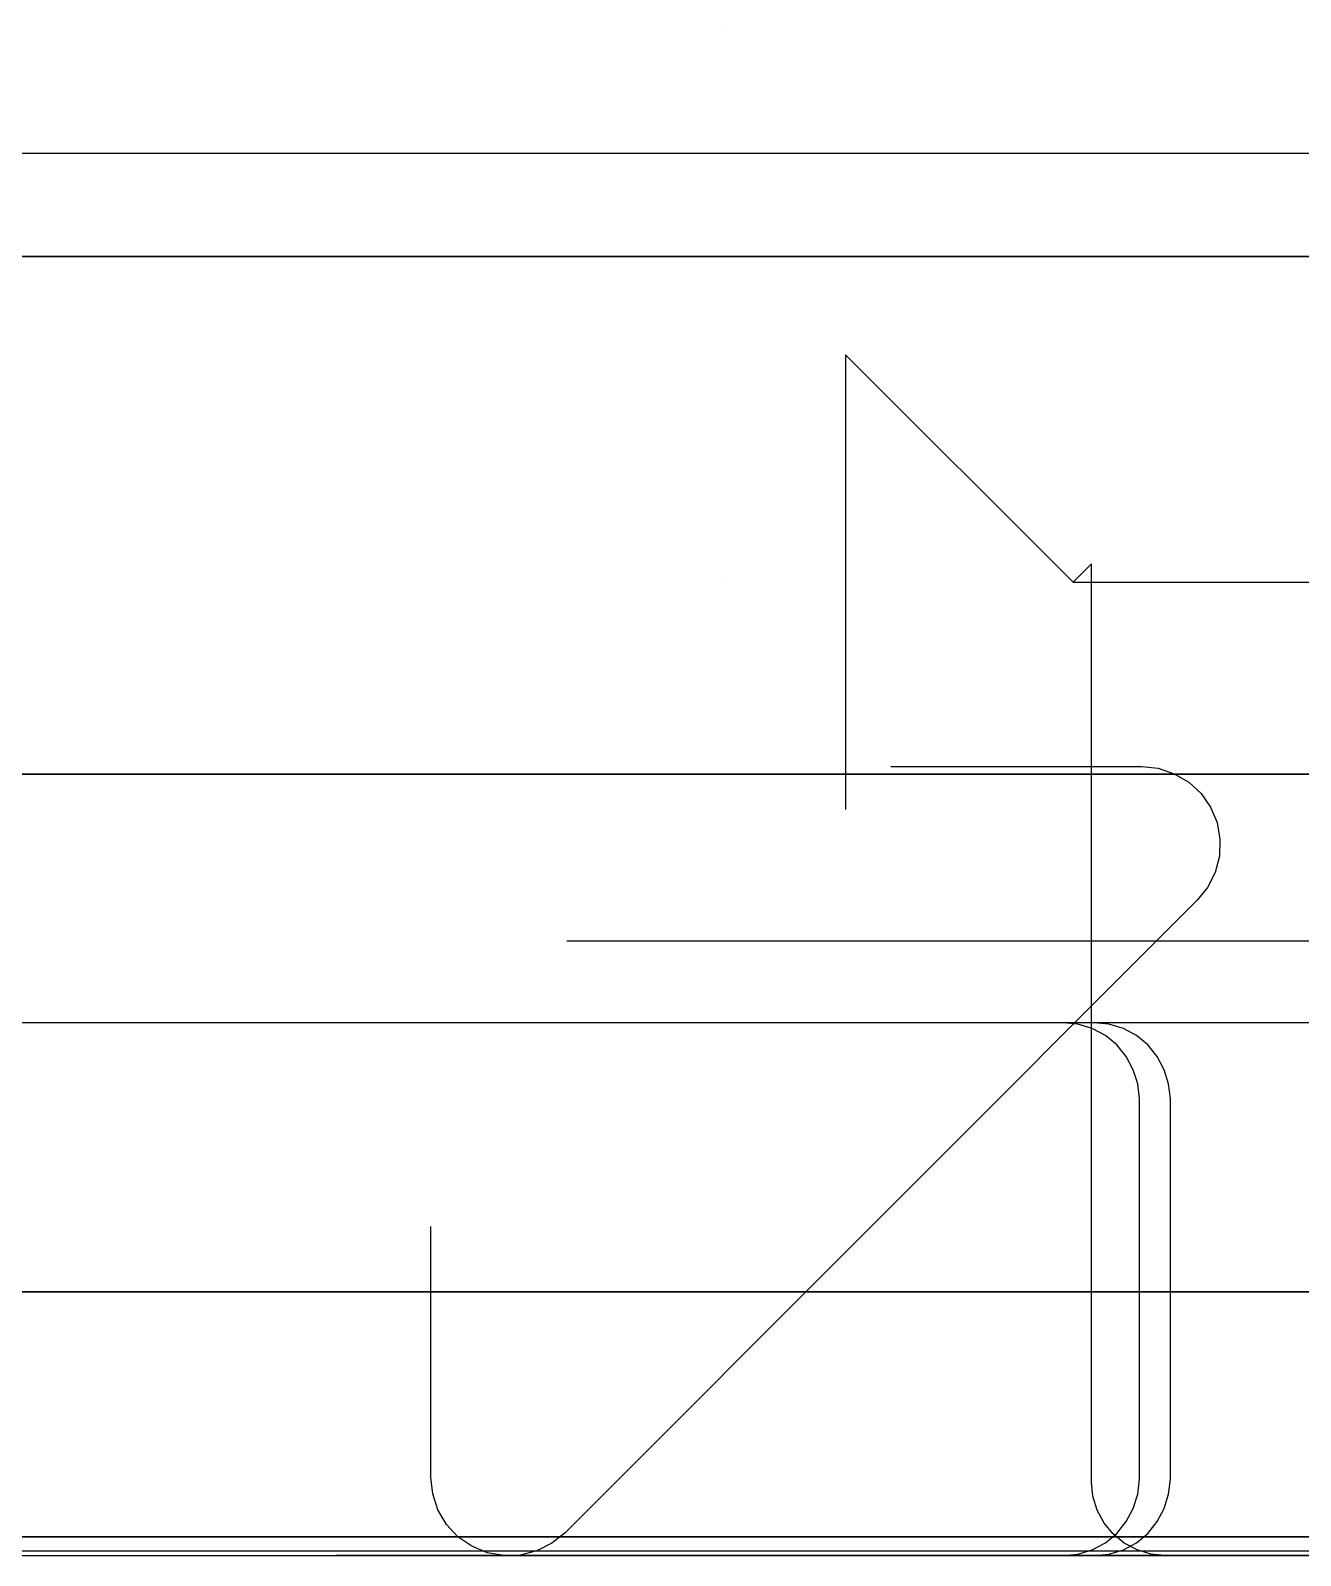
# Model space of a CAD drawing. Header units: metres. Extents: x 4 to 1500, y 34 to 358.
# Drawn here: x 960.5 to 1230.2, y 34 to 358 of the extents above; entities that cross this region are included whole.
import ezdxf

# ---------------------------------------------------------------- set-up
doc = ezdxf.new("R2010")
doc.units = ezdxf.units.M
for name, color, linetype in [('RBAR-T10-F', 2, 'Continuous'), ('RBAR-T16-H', 4, 'Continuous'), ('RBAR-T16-H1', 4, 'Continuous'), ('RBAR-T16-H2', 4, 'Continuous'), ('RBAR-T16-H3', 4, 'Continuous'), ('RBAR-T8-A', 1, 'Continuous'), ('RBAR-T8-A1', 1, 'Continuous'), ('RBAR-T8-A2', 1, 'Continuous'), ('RBAR-T8-A4', 1, 'Continuous'), ('RBAR-T8-B', 1, 'Continuous'), ('RBAR-T8-B1', 1, 'Continuous'), ('RBAR-T8-B2', 1, 'Continuous'), ('RBAR-T8-C', 1, 'Continuous'), ('RBAR-T8-D', 1, 'Continuous'), ('RBAR-T8-E', 1, 'Continuous')]:
    doc.layers.add(name, color=color, linetype=linetype)

msp = doc.modelspace()

# ---------------------------------------------------------------- linework, layer by layer
at = {"layer": 'RBAR-T10-F'}
msp.add_polyline3d([(723.6, 35, 1294.3), (1479.8, 35, 1294.3), (1483.8, 35, 1293.9), (1487.6, 35, 1292.8), (1491, 35, 1290.9), (1494.1, 35, 1288.4), (1496.6, 35, 1285.4), (1498.5, 35, 1281.9), (1499.6, 35, 1278.1), (1500, 35, 1274.2), (1500, 35, 1012)], dxfattribs=at)
at = {"layer": 'RBAR-T16-H'}
for points in [[(703.6, 38, 4212.5), (1467.8, 38, 4212.5), (1474.1, 38, 4213.1), (1480.1, 38, 4214.9), (1485.7, 38, 4217.9), (1490.6, 38, 4221.9), (1494.6, 38, 4226.8), (1497.6, 38, 4232.4), (1499.4, 38, 4238.4), (1500, 38, 4244.7), (1500, 38, 4365.3), (1499.4, 38, 4371.6), (1497.6, 38, 4377.7), (1494.6, 38, 4383.2), (1490.6, 38, 4388.1), (1485.7, 38, 4392.1), (1480.1, 38, 4395.1), (1474.1, 38, 4396.9), (1467.8, 38, 4397.5), (703.6, 38, 4397.5)], [(703.6, 38, 104.1), (1467.8, 38, 104.1), (1474.1, 38, 104.7), (1480.1, 38, 106.5), (1485.7, 38, 109.5), (1490.6, 38, 113.5), (1494.6, 38, 118.4), (1497.6, 38, 123.9), (1499.4, 38, 130), (1500, 38, 136.2), (1500, 38, 256.9), (1499.4, 38, 263.2), (1497.6, 38, 269.2), (1494.6, 38, 274.8), (1490.6, 38, 279.7), (1485.7, 38, 283.7), (1480.1, 38, 286.6), (1474.1, 38, 288.5), (1467.8, 38, 289.1), (703.6, 38, 289.1)], [(703.6, 38, 104.1), (1467.8, 38, 104.1), (1474.1, 38, 104.7), (1480.1, 38, 106.5), (1485.7, 38, 109.5), (1490.6, 38, 113.5), (1494.6, 38, 118.4), (1497.6, 38, 123.9), (1499.4, 38, 130), (1500, 38, 136.2), (1500, 38, 256.9), (1499.4, 38, 263.2), (1497.6, 38, 269.2), (1494.6, 38, 274.8), (1490.6, 38, 279.7), (1485.7, 38, 283.7), (1480.1, 38, 286.6), (1474.1, 38, 288.5), (1467.8, 38, 289.1), (703.6, 38, 289.1)]]:
    msp.add_polyline3d(points, dxfattribs=at)
at = {"layer": 'RBAR-T16-H1'}
msp.add_polyline3d([(708.2, 38, 55.3), (1468, 38, 55.3), (1474.2, 38.6, 55.3), (1480.2, 40.4, 55.3), (1485.8, 43.4, 55.3), (1490.6, 47.4, 55.3), (1494.6, 52.2, 55.3), (1497.6, 57.8, 55.3), (1499.4, 63.8, 55.3), (1500, 70, 55.3), (1500, 299.9, 55.3), (1499.4, 306.2, 55.3), (1497.6, 312.2, 55.3), (1494.6, 317.7, 55.3), (1490.6, 322.6, 55.3), (1485.8, 326.5, 55.3), (1480.2, 329.5, 55.3), (1474.2, 331.3, 55.3), (1468, 331.9, 55.3), (708.2, 331.9, 55.3)], dxfattribs=at)
msp.add_polyline3d([(708.2, 38, 55.3), (1468, 38, 55.3), (1474.2, 38.6, 55.3), (1480.2, 40.4, 55.3), (1485.8, 43.4, 55.3), (1490.6, 47.4, 55.3), (1494.6, 52.2, 55.3), (1497.6, 57.8, 55.3), (1499.4, 63.8, 55.3), (1500, 70, 55.3), (1500, 299.9, 55.3), (1499.4, 306.2, 55.3), (1497.6, 312.2, 55.3), (1494.6, 317.7, 55.3), (1490.6, 322.6, 55.3), (1485.8, 326.5, 55.3), (1480.2, 329.5, 55.3), (1474.2, 331.3, 55.3), (1468, 331.9, 55.3), (708.2, 331.9, 55.3)], dxfattribs=at)
at = {"layer": 'RBAR-T16-H2'}
for points in [[(706.6, 200, 3821.2), (1467.9, 200, 3821.2), (1474.2, 200, 3821.9), (1480.2, 200, 3823.7), (1485.8, 200, 3826.7), (1490.6, 200, 3830.6), (1494.6, 200, 3835.5), (1497.6, 200, 3841), (1499.4, 200, 3847.1), (1500, 200, 3853.3), (1500, 200, 4855.1), (1499.4, 200, 4861.3), (1497.6, 200, 4867.3), (1494.6, 200, 4872.9), (1490.6, 200, 4877.7), (1485.8, 200, 4881.7), (1480.2, 200, 4884.7), (1474.2, 200, 4886.5), (1467.9, 200, 4887.1), (706.6, 200, 4887.1)], [(706.6, 90, 1273.8), (1467.9, 90, 1273.8), (1474.2, 90, 1274.4), (1480.2, 90, 1276.2), (1485.8, 90, 1279.2), (1490.6, 90, 1283.1), (1494.6, 90, 1288), (1497.6, 90, 1293.5), (1499.4, 90, 1299.6), (1500, 90, 1305.8), (1500, 90, 2307.6), (1499.4, 90, 2313.8), (1497.6, 90, 2319.8), (1494.6, 90, 2325.4), (1490.6, 90, 2330.2), (1485.8, 90, 2334.2), (1480.2, 90, 2337.2), (1474.2, 90, 2339), (1467.9, 90, 2339.6), (706.6, 90, 2339.6)]]:
    msp.add_polyline3d(points, dxfattribs=at)
at = {"layer": 'RBAR-T16-H3'}
for points in [[(710.8, 310, 1273.8), (1468.1, 310, 1273.8), (1474.3, 310, 1274.4), (1480.3, 310, 1276.2), (1485.8, 310, 1279.1), (1490.7, 310, 1283.1), (1494.6, 310, 1287.9), (1497.6, 310, 1293.4), (1499.4, 310, 1299.4), (1500, 310, 1305.6), (1500, 310, 2591), (1499.4, 310, 2597.3), (1497.6, 310, 2603.2), (1494.6, 310, 2608.8), (1490.7, 310, 2613.6), (1485.8, 310, 2617.6), (1480.3, 310, 2620.5), (1474.3, 310, 2622.3), (1468.1, 310, 2622.9), (710.8, 310, 2622.9)], [(710.8, 90, 3705.8), (1468.1, 90, 3705.8), (1474.3, 90, 3706.4), (1480.3, 90, 3708.3), (1485.8, 90, 3711.2), (1490.7, 90, 3715.2), (1494.6, 90, 3720), (1497.6, 90, 3725.5), (1499.4, 90, 3731.5), (1500, 90, 3737.7), (1500, 90, 5023.1), (1499.4, 90, 5029.3), (1497.6, 90, 5035.3), (1494.6, 90, 5040.8), (1490.7, 90, 5045.7), (1485.8, 90, 5049.6), (1480.3, 90, 5052.6), (1474.3, 90, 5054.4), (1468.1, 90, 5055), (710.8, 90, 5055)]]:
    msp.add_polyline3d(points, dxfattribs=at)
at = {"layer": 'RBAR-T8-A'}
for points in [[(34, 34, 0), (1134, 34, 0)], [(34, 34, 0), (1134, 34, 0)], [(70, 34, 0), (1170, 34, 0)], [(70, 34, 0), (1170, 34, 0)], [(70, 34, 0), (1170, 34, 0)]]:
    msp.add_polyline3d(points, dxfattribs=at)
at = {"layer": 'RBAR-T8-A1'}
for points in [[(34, 34, 0), (1434, 34, 0)], [(34, 34, 0), (1434, 34, 0)], [(34, 34, 0), (1434, 34, 0)], [(34, 34, 0), (1434, 34, 0)], [(34, 34, 0), (1434, 34, 0)], [(34, 34, 0), (1434, 34, 0)], [(34, 34, 0), (1434, 34, 0)], [(34, 34, 0), (1434, 34, 0)], [(34, 34, 0), (1434, 34, 0)], [(38, 34, 0), (1438, 34, 0)], [(38, 34, 0), (1438, 34, 0)], [(38, 34, 0), (1438, 34, 0)], [(38, 34, 0), (1438, 34, 0)], [(38, 34, 0), (1438, 34, 0)], [(38, 34, 0), (1438, 34, 0)], [(38, 34, 0), (1438, 34, 0)], [(38, 34, 0), (1438, 34, 0)], [(38, 34, 0), (1438, 34, 0)], [(70, 34, 0), (1470, 34, 0)], [(70, 34, 0), (1470, 34, 0)], [(70, 34, 0), (1470, 34, 0)], [(70, 34, 0), (1470, 34, 0)], [(70, 34, 0), (1470, 34, 0)], [(70, 34, 0), (1470, 34, 0)], [(70, 34, 0), (1470, 34, 0)], [(70, 34, 0), (1470, 34, 0)]]:
    msp.add_polyline3d(points, dxfattribs=at)
at = {"layer": 'RBAR-T8-A2'}
for points in [[(34, 34, 0), (1484, 34, 0)], [(34, 34, 0), (1484, 34, 0)], [(34, 34, 0), (1484, 34, 0)], [(34, 34, 0), (1484, 34, 0)], [(34, 34, 0), (1484, 34, 0)], [(34, 34, 0), (1484, 34, 0)], [(34, 34, 0), (1484, 34, 0)], [(34, 34, 0), (1484, 34, 0)], [(34, 34, 0), (1484, 34, 0)], [(34, 34, 0), (1484, 34, 0)], [(34, 34, 0), (1484, 34, 0)], [(34, 34, 0), (1484, 34, 0)], [(34, 34, 0), (1484, 34, 0)], [(34, 34, 0), (1484, 34, 0)], [(34, 34, 0), (1484, 34, 0)], [(34, 34, 0), (1484, 34, 0)], [(34, 34, 0), (1484, 34, 0)], [(34, 34, 0), (1484, 34, 0)], [(34, 34, 0), (1484, 34, 0)], [(34, 34, 0), (1484, 34, 0)], [(34, 34, 0), (1484, 34, 0)], [(34, 34, 0), (1484, 34, 0)], [(34, 34, 0), (1484, 34, 0)], [(34, 34, 0), (1484, 34, 0)], [(34, 34, 0), (1484, 34, 0)], [(38, 34, 0), (1488, 34, 0)], [(50, 34, 0), (1500, 34, 0)], [(50, 34, 0), (1500, 34, 0)], [(50, 34, 0), (1500, 34, 0)], [(50, 34, 0), (1500, 34, 0)]]:
    msp.add_polyline3d(points, dxfattribs=at)
at = {"layer": 'RBAR-T8-A4'}
for points in [[(1107.2, 358, 34), (1107.2, 358, 5084)], [(1107.2, 242, 34), (1107.2, 242, 5084)]]:
    msp.add_polyline3d(points, dxfattribs=at)
at = {"layer": 'RBAR-T8-B'}
for points in [[(795.6, 34, 37.3), (1179.8, 34, 37.3), (1182.9, 34.3, 37.3), (1186, 35.2, 37.3), (1188.8, 36.7, 37.3), (1191.2, 38.7, 37.3), (1193.2, 41.2, 37.3), (1194.7, 44, 37.3), (1195.7, 47, 37.3), (1196, 50.2, 37.3), (1196, 131.1, 37.3), (1195.7, 134.2, 37.3), (1194.7, 137.2, 37.3), (1193.2, 140, 37.3), (1191.2, 142.5, 37.3), (1188.8, 144.5, 37.3), (1186, 146, 37.3), (1182.9, 146.9, 37.3), (1179.8, 147.2, 37.3), (795.6, 147.2, 37.3)], [(802.2, 34, 1180), (1186.4, 34, 1180), (1189.5, 34.3, 1180), (1192.6, 35.2, 1180), (1195.4, 36.7, 1180), (1197.8, 38.7, 1180), (1199.8, 41.2, 1180), (1201.3, 44, 1180), (1202.2, 47, 1180), (1202.6, 50.2, 1180), (1202.6, 131.1, 1180), (1202.2, 134.2, 1180), (1201.3, 137.2, 1180), (1199.8, 140, 1180), (1197.8, 142.5, 1180), (1195.4, 144.5, 1180), (1192.6, 146, 1180), (1189.5, 146.9, 1180), (1186.4, 147.2, 1180), (802.2, 147.2, 1180)], [(952.8, 34, 1180), (1337, 34, 1180), (1340.1, 34.3, 1180), (1343.2, 35.2, 1180), (1346, 36.7, 1180), (1348.4, 38.7, 1180), (1350.4, 41.2, 1180), (1351.9, 44, 1180), (1352.9, 47, 1180), (1353.2, 50.2, 1180), (1353.2, 131.1, 1180), (1352.9, 134.2, 1180), (1351.9, 137.2, 1180), (1350.4, 140, 1180), (1348.4, 142.5, 1180), (1346, 144.5, 1180), (1343.2, 146, 1180), (1340.1, 146.9, 1180), (1337, 147.2, 1180), (952.8, 147.2, 1180)], [(960.6, 34, 37.3), (1344.8, 34, 37.3), (1347.9, 34.3, 37.3), (1350.9, 35.2, 37.3), (1353.7, 36.7, 37.3), (1356.2, 38.7, 37.3), (1358.2, 41.2, 37.3), (1359.7, 44, 37.3), (1360.6, 47, 37.3), (1360.9, 50.2, 37.3), (1360.9, 131.1, 37.3), (1360.6, 134.2, 37.3), (1359.7, 137.2, 37.3), (1358.2, 140, 37.3), (1356.2, 142.5, 37.3), (1353.7, 144.5, 37.3), (1350.9, 146, 37.3), (1347.9, 146.9, 37.3), (1344.8, 147.2, 37.3), (960.6, 147.2, 37.3)], [(966.2, 34, 1180), (1350.4, 34, 1180), (1353.6, 34.3, 1180), (1356.6, 35.2, 1180), (1359.4, 36.7, 1180), (1361.9, 38.7, 1180), (1363.9, 41.2, 1180), (1365.4, 44, 1180), (1366.3, 47, 1180), (1366.6, 50.2, 1180), (1366.6, 131.1, 1180), (1366.3, 134.2, 1180), (1365.4, 137.2, 1180), (1363.9, 140, 1180), (1361.9, 142.5, 1180), (1359.4, 144.5, 1180), (1356.6, 146, 1180), (1353.6, 146.9, 1180), (1350.4, 147.2, 1180), (966.2, 147.2, 1180)], [(1065.6, 34, 590), (1449.8, 34, 590), (1453, 34.3, 590), (1456, 35.2, 590), (1458.8, 36.7, 590), (1461.3, 38.7, 590), (1463.3, 41.2, 590), (1464.8, 44, 590), (1465.7, 47, 590), (1466, 50.2, 590), (1466, 131.1, 590), (1465.7, 134.2, 590), (1464.8, 137.2, 590), (1463.3, 140, 590), (1461.3, 142.5, 590), (1458.8, 144.5, 590), (1456, 146, 590), (1453, 146.9, 590), (1449.8, 147.2, 590), (1065.6, 147.2, 590)], [(1065.6, 34, 960.7), (1449.8, 34, 960.7), (1453, 34.3, 960.7), (1456, 35.2, 960.7), (1458.8, 36.7, 960.7), (1461.3, 38.7, 960.7), (1463.3, 41.2, 960.7), (1464.8, 44, 960.7), (1465.7, 47, 960.7), (1466, 50.2, 960.7), (1466, 131.1, 960.7), (1465.7, 134.2, 960.7), (1464.8, 137.2, 960.7), (1463.3, 140, 960.7), (1461.3, 142.5, 960.7), (1458.8, 144.5, 960.7), (1456, 146, 960.7), (1453, 146.9, 960.7), (1449.8, 147.2, 960.7), (1065.6, 147.2, 960.7)], [(1099.6, 34, 37.3), (1483.8, 34, 37.3), (1487, 34.3, 37.3), (1490, 35.2, 37.3), (1492.8, 36.7, 37.3), (1495.3, 38.7, 37.3), (1497.3, 41.2, 37.3), (1498.8, 44, 37.3), (1499.7, 47, 37.3), (1500, 50.2, 37.3), (1500, 131.1, 37.3), (1499.7, 134.2, 37.3), (1498.8, 137.2, 37.3), (1497.3, 140, 37.3), (1495.3, 142.5, 37.3), (1492.8, 144.5, 37.3), (1490, 146, 37.3), (1487, 146.9, 37.3), (1483.8, 147.2, 37.3), (1099.6, 147.2, 37.3)], [(1099.6, 34, 4625), (1483.8, 34, 4625), (1487, 34.3, 4625), (1490, 35.2, 4625), (1492.8, 36.7, 4625), (1495.3, 38.7, 4625), (1497.3, 41.2, 4625), (1498.8, 44, 4625), (1499.7, 47, 4625), (1500, 50.2, 4625), (1500, 131.1, 4625), (1499.7, 134.2, 4625), (1498.8, 137.2, 4625), (1497.3, 140, 4625), (1495.3, 142.5, 4625), (1492.8, 144.5, 4625), (1490, 146, 4625), (1487, 146.9, 4625), (1483.8, 147.2, 4625), (1099.6, 147.2, 4625)]]:
    msp.add_polyline3d(points, dxfattribs=at)
at = {"layer": 'RBAR-T8-B1'}
msp.add_polyline3d([(1074.4, 34, 1084.2), (1450.2, 34, 1084.2), (1453.3, 34.3, 1084.2), (1456.2, 35.2, 1084.2), (1459, 36.7, 1084.2), (1461.4, 38.6, 1084.2), (1463.3, 41, 1084.2), (1464.8, 43.8, 1084.2), (1465.7, 46.7, 1084.2), (1466, 49.8, 1084.2), (1466, 148.7, 1084.2), (1465.7, 151.8, 1084.2), (1464.8, 154.8, 1084.2), (1463.3, 157.5, 1084.2), (1461.4, 159.9, 1084.2), (1459, 161.9, 1084.2), (1456.2, 163.3, 1084.2), (1453.3, 164.2, 1084.2), (1450.2, 164.5, 1084.2), (1074.4, 164.5, 1084.2)], dxfattribs=at)
at = {"layer": 'RBAR-T8-B2'}
msp.add_polyline3d([(1025.4, 34, 1097.1), (1449.8, 34, 1097.1), (1453, 34, 1097.5), (1456, 34, 1098.4), (1458.8, 34, 1099.9), (1461.3, 34, 1101.9), (1463.3, 34, 1104.3), (1464.8, 34, 1107.1), (1465.7, 34, 1110.2), (1466, 34, 1113.3), (1466, 34, 1163.8), (1465.7, 34, 1167), (1464.8, 34, 1170), (1463.3, 34, 1172.8), (1461.3, 34, 1175.3), (1458.8, 34, 1177.3), (1456, 34, 1178.8), (1453, 34, 1179.7), (1449.8, 34, 1180), (1025.4, 34, 1180)], dxfattribs=at)
at = {"layer": 'RBAR-T8-C'}
for points in [[(618.1, 34, 5095), (1002, 34, 5095), (1005.2, 34, 5094.7), (1008.2, 34, 5093.8), (1011, 34, 5092.3), (1013.5, 34, 5090.3), (1015.5, 34, 5087.8), (1017, 34, 5085), (1017.9, 34, 5082), (1018.2, 34, 5078.8), (1018.2, 34, 4513.1)], [(1065.9, 34, 612.4), (1449.8, 34, 612.4), (1453, 34, 612.1), (1456, 34, 611.2), (1458.8, 34, 609.7), (1461.3, 34, 607.7), (1463.3, 34, 605.2), (1464.8, 34, 602.4), (1465.7, 34, 599.4), (1466, 34, 596.2), (1466, 34, 30.5)]]:
    msp.add_polyline3d(points, dxfattribs=at)
at = {"layer": 'RBAR-T8-D'}
for points in [[(1484.4, 34, 850), (1201.4, 34, 850), (1198.4, 34.3, 850), (1195.5, 35.2, 850), (1192.8, 36.6, 850), (1190.4, 38.6, 850), (1188.5, 40.9, 850), (1187, 43.6, 850), (1186.1, 46.6, 850), (1185.8, 49.6, 850), (1185.8, 244.7, 850), (1181.9, 240.8, 850), (1133.6, 289.1, 850), (1133.6, 192.5, 850)], [(1484.4, 34, 985.5), (1201.4, 34, 985.5), (1198.4, 34.3, 985.5), (1195.5, 35.2, 985.5), (1192.8, 36.6, 985.5), (1190.4, 38.6, 985.5), (1188.5, 40.9, 985.5), (1187, 43.6, 985.5), (1186.1, 46.6, 985.5), (1185.8, 49.6, 985.5), (1185.8, 244.7, 985.5), (1181.9, 240.8, 985.5), (1133.6, 289.1, 985.5), (1133.6, 192.5, 985.5)], [(1484.4, 34, 993.9), (1201.4, 34, 993.9), (1198.4, 34.3, 993.9), (1195.5, 35.2, 993.9), (1192.8, 36.6, 993.9), (1190.4, 38.6, 993.9), (1188.5, 40.9, 993.9), (1187, 43.6, 993.9), (1186.1, 46.6, 993.9), (1185.8, 49.6, 993.9), (1185.8, 244.7, 993.9), (1181.9, 240.8, 993.9), (1133.6, 289.1, 993.9), (1133.6, 192.5, 993.9)], [(1484.4, 34, 1129.4), (1201.4, 34, 1129.4), (1198.4, 34.3, 1129.4), (1195.5, 35.2, 1129.4), (1192.8, 36.6, 1129.4), (1190.4, 38.6, 1129.4), (1188.5, 40.9, 1129.4), (1187, 43.6, 1129.4), (1186.1, 46.6, 1129.4), (1185.8, 49.6, 1129.4), (1185.8, 244.7, 1129.4), (1181.9, 240.8, 1129.4), (1133.6, 289.1, 1129.4), (1133.6, 192.5, 1129.4)], [(1484.4, 34, 1137.9), (1201.4, 34, 1137.9), (1198.4, 34.3, 1137.9), (1195.5, 35.2, 1137.9), (1192.8, 36.6, 1137.9), (1190.4, 38.6, 1137.9), (1188.5, 40.9, 1137.9), (1187, 43.6, 1137.9), (1186.1, 46.6, 1137.9), (1185.8, 49.6, 1137.9), (1185.8, 244.7, 1137.9), (1181.9, 240.8, 1137.9), (1133.6, 289.1, 1137.9), (1133.6, 192.5, 1137.9)], [(1484.4, 34, 1273.4), (1201.4, 34, 1273.4), (1198.4, 34.3, 1273.4), (1195.5, 35.2, 1273.4), (1192.8, 36.6, 1273.4), (1190.4, 38.6, 1273.4), (1188.5, 40.9, 1273.4), (1187, 43.6, 1273.4), (1186.1, 46.6, 1273.4), (1185.8, 49.6, 1273.4), (1185.8, 244.7, 1273.4), (1181.9, 240.8, 1273.4), (1133.6, 289.1, 1273.4), (1133.6, 192.5, 1273.4)], [(1484.4, 34, 1281.8), (1201.4, 34, 1281.8), (1198.4, 34.3, 1281.8), (1195.5, 35.2, 1281.8), (1192.8, 36.6, 1281.8), (1190.4, 38.6, 1281.8), (1188.5, 40.9, 1281.8), (1187, 43.6, 1281.8), (1186.1, 46.6, 1281.8), (1185.8, 49.6, 1281.8), (1185.8, 244.7, 1281.8), (1181.9, 240.8, 1281.8), (1133.6, 289.1, 1281.8), (1133.6, 192.5, 1281.8)], [(1484.4, 34, 1417.3), (1201.4, 34, 1417.3), (1198.4, 34.3, 1417.3), (1195.5, 35.2, 1417.3), (1192.8, 36.6, 1417.3), (1190.4, 38.6, 1417.3), (1188.5, 40.9, 1417.3), (1187, 43.6, 1417.3), (1186.1, 46.6, 1417.3), (1185.8, 49.6, 1417.3), (1185.8, 244.7, 1417.3), (1181.9, 240.8, 1417.3), (1133.6, 289.1, 1417.3), (1133.6, 192.5, 1417.3)], [(1484.4, 34, 1561.3), (1201.4, 34, 1561.3), (1198.4, 34.3, 1561.3), (1195.5, 35.2, 1561.3), (1192.8, 36.6, 1561.3), (1190.4, 38.6, 1561.3), (1188.5, 40.9, 1561.3), (1187, 43.6, 1561.3), (1186.1, 46.6, 1561.3), (1185.8, 49.6, 1561.3), (1185.8, 244.7, 1561.3), (1181.9, 240.8, 1561.3), (1133.6, 289.1, 1561.3), (1133.6, 192.5, 1561.3)], [(1484.4, 34, 1569.7), (1201.4, 34, 1569.7), (1198.4, 34.3, 1569.7), (1195.5, 35.2, 1569.7), (1192.8, 36.6, 1569.7), (1190.4, 38.6, 1569.7), (1188.5, 40.9, 1569.7), (1187, 43.6, 1569.7), (1186.1, 46.6, 1569.7), (1185.8, 49.6, 1569.7), (1185.8, 244.7, 1569.7), (1181.9, 240.8, 1569.7), (1133.6, 289.1, 1569.7), (1133.6, 192.5, 1569.7)], [(1484.4, 34, 1705.2), (1201.4, 34, 1705.2), (1198.4, 34.3, 1705.2), (1195.5, 35.2, 1705.2), (1192.8, 36.6, 1705.2), (1190.4, 38.6, 1705.2), (1188.5, 40.9, 1705.2), (1187, 43.6, 1705.2), (1186.1, 46.6, 1705.2), (1185.8, 49.6, 1705.2), (1185.8, 244.7, 1705.2), (1181.9, 240.8, 1705.2), (1133.6, 289.1, 1705.2), (1133.6, 192.5, 1705.2)], [(1484.4, 34, 1713.7), (1201.4, 34, 1713.7), (1198.4, 34.3, 1713.7), (1195.5, 35.2, 1713.7), (1192.8, 36.6, 1713.7), (1190.4, 38.6, 1713.7), (1188.5, 40.9, 1713.7), (1187, 43.6, 1713.7), (1186.1, 46.6, 1713.7), (1185.8, 49.6, 1713.7), (1185.8, 244.7, 1713.7), (1181.9, 240.8, 1713.7), (1133.6, 289.1, 1713.7), (1133.6, 192.5, 1713.7)], [(1484.4, 34, 1849.2), (1201.4, 34, 1849.2), (1198.4, 34.3, 1849.2), (1195.5, 35.2, 1849.2), (1192.8, 36.6, 1849.2), (1190.4, 38.6, 1849.2), (1188.5, 40.9, 1849.2), (1187, 43.6, 1849.2), (1186.1, 46.6, 1849.2), (1185.8, 49.6, 1849.2), (1185.8, 244.7, 1849.2), (1181.9, 240.8, 1849.2), (1133.6, 289.1, 1849.2), (1133.6, 192.5, 1849.2)], [(1484.4, 34, 1857.6), (1201.4, 34, 1857.6), (1198.4, 34.3, 1857.6), (1195.5, 35.2, 1857.6), (1192.8, 36.6, 1857.6), (1190.4, 38.6, 1857.6), (1188.5, 40.9, 1857.6), (1187, 43.6, 1857.6), (1186.1, 46.6, 1857.6), (1185.8, 49.6, 1857.6), (1185.8, 244.7, 1857.6), (1181.9, 240.8, 1857.6), (1133.6, 289.1, 1857.6), (1133.6, 192.5, 1857.6)], [(1484.4, 34, 1993.1), (1201.4, 34, 1993.1), (1198.4, 34.3, 1993.1), (1195.5, 35.2, 1993.1), (1192.8, 36.6, 1993.1), (1190.4, 38.6, 1993.1), (1188.5, 40.9, 1993.1), (1187, 43.6, 1993.1), (1186.1, 46.6, 1993.1), (1185.8, 49.6, 1993.1), (1185.8, 244.7, 1993.1), (1181.9, 240.8, 1993.1), (1133.6, 289.1, 1993.1), (1133.6, 192.5, 1993.1)], [(1484.4, 34, 2001.6), (1201.4, 34, 2001.6), (1198.4, 34.3, 2001.6), (1195.5, 35.2, 2001.6), (1192.8, 36.6, 2001.6), (1190.4, 38.6, 2001.6), (1188.5, 40.9, 2001.6), (1187, 43.6, 2001.6), (1186.1, 46.6, 2001.6), (1185.8, 49.6, 2001.6), (1185.8, 244.7, 2001.6), (1181.9, 240.8, 2001.6), (1133.6, 289.1, 2001.6), (1133.6, 192.5, 2001.6)], [(1484.4, 34, 2137.1), (1201.4, 34, 2137.1), (1198.4, 34.3, 2137.1), (1195.5, 35.2, 2137.1), (1192.8, 36.6, 2137.1), (1190.4, 38.6, 2137.1), (1188.5, 40.9, 2137.1), (1187, 43.6, 2137.1), (1186.1, 46.6, 2137.1), (1185.8, 49.6, 2137.1), (1185.8, 244.7, 2137.1), (1181.9, 240.8, 2137.1), (1133.6, 289.1, 2137.1), (1133.6, 192.5, 2137.1)], [(1484.4, 34, 2145.5), (1201.4, 34, 2145.5), (1198.4, 34.3, 2145.5), (1195.5, 35.2, 2145.5), (1192.8, 36.6, 2145.5), (1190.4, 38.6, 2145.5), (1188.5, 40.9, 2145.5), (1187, 43.6, 2145.5), (1186.1, 46.6, 2145.5), (1185.8, 49.6, 2145.5), (1185.8, 244.7, 2145.5), (1181.9, 240.8, 2145.5), (1133.6, 289.1, 2145.5), (1133.6, 192.5, 2145.5)], [(1484.4, 34, 2281), (1201.4, 34, 2281), (1198.4, 34.3, 2281), (1195.5, 35.2, 2281), (1192.8, 36.6, 2281), (1190.4, 38.6, 2281), (1188.5, 40.9, 2281), (1187, 43.6, 2281), (1186.1, 46.6, 2281), (1185.8, 49.6, 2281), (1185.8, 244.7, 2281), (1181.9, 240.8, 2281), (1133.6, 289.1, 2281), (1133.6, 192.5, 2281)], [(1484.4, 34, 2289.5), (1201.4, 34, 2289.5), (1198.4, 34.3, 2289.5), (1195.5, 35.2, 2289.5), (1192.8, 36.6, 2289.5), (1190.4, 38.6, 2289.5), (1188.5, 40.9, 2289.5), (1187, 43.6, 2289.5), (1186.1, 46.6, 2289.5), (1185.8, 49.6, 2289.5), (1185.8, 244.7, 2289.5), (1181.9, 240.8, 2289.5), (1133.6, 289.1, 2289.5), (1133.6, 192.5, 2289.5)], [(1484.4, 34, 2425), (1201.4, 34, 2425), (1198.4, 34.3, 2425), (1195.5, 35.2, 2425), (1192.8, 36.6, 2425), (1190.4, 38.6, 2425), (1188.5, 40.9, 2425), (1187, 43.6, 2425), (1186.1, 46.6, 2425), (1185.8, 49.6, 2425), (1185.8, 244.7, 2425), (1181.9, 240.8, 2425), (1133.6, 289.1, 2425), (1133.6, 192.5, 2425)], [(1484.4, 34, 2433.4), (1201.4, 34, 2433.4), (1198.4, 34.3, 2433.4), (1195.5, 35.2, 2433.4), (1192.8, 36.6, 2433.4), (1190.4, 38.6, 2433.4), (1188.5, 40.9, 2433.4), (1187, 43.6, 2433.4), (1186.1, 46.6, 2433.4), (1185.8, 49.6, 2433.4), (1185.8, 244.7, 2433.4), (1181.9, 240.8, 2433.4), (1133.6, 289.1, 2433.4), (1133.6, 192.5, 2433.4)], [(1484.4, 34, 2569), (1201.4, 34, 2569), (1198.4, 34.3, 2569), (1195.5, 35.2, 2569), (1192.8, 36.6, 2569), (1190.4, 38.6, 2569), (1188.5, 40.9, 2569), (1187, 43.6, 2569), (1186.1, 46.6, 2569), (1185.8, 49.6, 2569), (1185.8, 244.7, 2569), (1181.9, 240.8, 2569), (1133.6, 289.1, 2569), (1133.6, 192.5, 2569)], [(1484.4, 34, 2577.4), (1201.4, 34, 2577.4), (1198.4, 34.3, 2577.4), (1195.5, 35.2, 2577.4), (1192.8, 36.6, 2577.4), (1190.4, 38.6, 2577.4), (1188.5, 40.9, 2577.4), (1187, 43.6, 2577.4), (1186.1, 46.6, 2577.4), (1185.8, 49.6, 2577.4), (1185.8, 244.7, 2577.4), (1181.9, 240.8, 2577.4), (1133.6, 289.1, 2577.4), (1133.6, 192.5, 2577.4)], [(1484.4, 34, 2712.9), (1201.4, 34, 2712.9), (1198.4, 34.3, 2712.9), (1195.5, 35.2, 2712.9), (1192.8, 36.6, 2712.9), (1190.4, 38.6, 2712.9), (1188.5, 40.9, 2712.9), (1187, 43.6, 2712.9), (1186.1, 46.6, 2712.9), (1185.8, 49.6, 2712.9), (1185.8, 244.7, 2712.9), (1181.9, 240.8, 2712.9), (1133.6, 289.1, 2712.9), (1133.6, 192.5, 2712.9)], [(1484.4, 34, 2721.3), (1201.4, 34, 2721.3), (1198.4, 34.3, 2721.3), (1195.5, 35.2, 2721.3), (1192.8, 36.6, 2721.3), (1190.4, 38.6, 2721.3), (1188.5, 40.9, 2721.3), (1187, 43.6, 2721.3), (1186.1, 46.6, 2721.3), (1185.8, 49.6, 2721.3), (1185.8, 244.7, 2721.3), (1181.9, 240.8, 2721.3), (1133.6, 289.1, 2721.3), (1133.6, 192.5, 2721.3)], [(1484.4, 34, 2856.9), (1201.4, 34, 2856.9), (1198.4, 34.3, 2856.9), (1195.5, 35.2, 2856.9), (1192.8, 36.6, 2856.9), (1190.4, 38.6, 2856.9), (1188.5, 40.9, 2856.9), (1187, 43.6, 2856.9), (1186.1, 46.6, 2856.9), (1185.8, 49.6, 2856.9), (1185.8, 244.7, 2856.9), (1181.9, 240.8, 2856.9), (1133.6, 289.1, 2856.9), (1133.6, 192.5, 2856.9)], [(1484.4, 34, 2865.3), (1201.4, 34, 2865.3), (1198.4, 34.3, 2865.3), (1195.5, 35.2, 2865.3), (1192.8, 36.6, 2865.3), (1190.4, 38.6, 2865.3), (1188.5, 40.9, 2865.3), (1187, 43.6, 2865.3), (1186.1, 46.6, 2865.3), (1185.8, 49.6, 2865.3), (1185.8, 244.7, 2865.3), (1181.9, 240.8, 2865.3), (1133.6, 289.1, 2865.3), (1133.6, 192.5, 2865.3)], [(1484.4, 34, 3000.8), (1201.4, 34, 3000.8), (1198.4, 34.3, 3000.8), (1195.5, 35.2, 3000.8), (1192.8, 36.6, 3000.8), (1190.4, 38.6, 3000.8), (1188.5, 40.9, 3000.8), (1187, 43.6, 3000.8), (1186.1, 46.6, 3000.8), (1185.8, 49.6, 3000.8), (1185.8, 244.7, 3000.8), (1181.9, 240.8, 3000.8), (1133.6, 289.1, 3000.8), (1133.6, 192.5, 3000.8)], [(1484.4, 34, 3009.2), (1201.4, 34, 3009.2), (1198.4, 34.3, 3009.2), (1195.5, 35.2, 3009.2), (1192.8, 36.6, 3009.2), (1190.4, 38.6, 3009.2), (1188.5, 40.9, 3009.2), (1187, 43.6, 3009.2), (1186.1, 46.6, 3009.2), (1185.8, 49.6, 3009.2), (1185.8, 244.7, 3009.2), (1181.9, 240.8, 3009.2), (1133.6, 289.1, 3009.2), (1133.6, 192.5, 3009.2)], [(1484.4, 34, 3144.8), (1201.4, 34, 3144.8), (1198.4, 34.3, 3144.8), (1195.5, 35.2, 3144.8), (1192.8, 36.6, 3144.8), (1190.4, 38.6, 3144.8), (1188.5, 40.9, 3144.8), (1187, 43.6, 3144.8), (1186.1, 46.6, 3144.8), (1185.8, 49.6, 3144.8), (1185.8, 244.7, 3144.8), (1181.9, 240.8, 3144.8), (1133.6, 289.1, 3144.8), (1133.6, 192.5, 3144.8)], [(1484.4, 34, 3153.2), (1201.4, 34, 3153.2), (1198.4, 34.3, 3153.2), (1195.5, 35.2, 3153.2), (1192.8, 36.6, 3153.2), (1190.4, 38.6, 3153.2), (1188.5, 40.9, 3153.2), (1187, 43.6, 3153.2), (1186.1, 46.6, 3153.2), (1185.8, 49.6, 3153.2), (1185.8, 244.7, 3153.2), (1181.9, 240.8, 3153.2), (1133.6, 289.1, 3153.2), (1133.6, 192.5, 3153.2)], [(1484.4, 34, 3288.7), (1201.4, 34, 3288.7), (1198.4, 34.3, 3288.7), (1195.5, 35.2, 3288.7), (1192.8, 36.6, 3288.7), (1190.4, 38.6, 3288.7), (1188.5, 40.9, 3288.7), (1187, 43.6, 3288.7), (1186.1, 46.6, 3288.7), (1185.8, 49.6, 3288.7), (1185.8, 244.7, 3288.7), (1181.9, 240.8, 3288.7), (1133.6, 289.1, 3288.7), (1133.6, 192.5, 3288.7)], [(1484.4, 34, 3297.1), (1201.4, 34, 3297.1), (1198.4, 34.3, 3297.1), (1195.5, 35.2, 3297.1), (1192.8, 36.6, 3297.1), (1190.4, 38.6, 3297.1), (1188.5, 40.9, 3297.1), (1187, 43.6, 3297.1), (1186.1, 46.6, 3297.1), (1185.8, 49.6, 3297.1), (1185.8, 244.7, 3297.1), (1181.9, 240.8, 3297.1), (1133.6, 289.1, 3297.1), (1133.6, 192.5, 3297.1)], [(1484.4, 34, 3432.7), (1201.4, 34, 3432.7), (1198.4, 34.3, 3432.7), (1195.5, 35.2, 3432.7), (1192.8, 36.6, 3432.7), (1190.4, 38.6, 3432.7), (1188.5, 40.9, 3432.7), (1187, 43.6, 3432.7), (1186.1, 46.6, 3432.7), (1185.8, 49.6, 3432.7), (1185.8, 244.7, 3432.7), (1181.9, 240.8, 3432.7), (1133.6, 289.1, 3432.7), (1133.6, 192.5, 3432.7)], [(1484.4, 34, 3441.1), (1201.4, 34, 3441.1), (1198.4, 34.3, 3441.1), (1195.5, 35.2, 3441.1), (1192.8, 36.6, 3441.1), (1190.4, 38.6, 3441.1), (1188.5, 40.9, 3441.1), (1187, 43.6, 3441.1), (1186.1, 46.6, 3441.1), (1185.8, 49.6, 3441.1), (1185.8, 244.7, 3441.1), (1181.9, 240.8, 3441.1), (1133.6, 289.1, 3441.1), (1133.6, 192.5, 3441.1)], [(1484.4, 34, 3576.6), (1201.4, 34, 3576.6), (1198.4, 34.3, 3576.6), (1195.5, 35.2, 3576.6), (1192.8, 36.6, 3576.6), (1190.4, 38.6, 3576.6), (1188.5, 40.9, 3576.6), (1187, 43.6, 3576.6), (1186.1, 46.6, 3576.6), (1185.8, 49.6, 3576.6), (1185.8, 244.7, 3576.6), (1181.9, 240.8, 3576.6), (1133.6, 289.1, 3576.6), (1133.6, 192.5, 3576.6)], [(1181.9, 240.8, 850), (1484.4, 240.8, 850)], [(1181.9, 240.8, 985.5), (1484.4, 240.8, 985.5)], [(1181.9, 240.8, 993.9), (1484.4, 240.8, 993.9)], [(1181.9, 240.8, 1129.4), (1484.4, 240.8, 1129.4)], [(1181.9, 240.8, 1137.9), (1484.4, 240.8, 1137.9)], [(1181.9, 240.8, 1273.4), (1484.4, 240.8, 1273.4)], [(1181.9, 240.8, 1281.8), (1484.4, 240.8, 1281.8)], [(1181.9, 240.8, 1417.3), (1484.4, 240.8, 1417.3)], [(1181.9, 240.8, 1561.3), (1484.4, 240.8, 1561.3)], [(1181.9, 240.8, 1569.7), (1484.4, 240.8, 1569.7)], [(1181.9, 240.8, 1705.2), (1484.4, 240.8, 1705.2)], [(1181.9, 240.8, 1713.7), (1484.4, 240.8, 1713.7)], [(1181.9, 240.8, 1849.2), (1484.4, 240.8, 1849.2)], [(1181.9, 240.8, 1857.6), (1484.4, 240.8, 1857.6)], [(1181.9, 240.8, 1993.1), (1484.4, 240.8, 1993.1)], [(1181.9, 240.8, 2001.6), (1484.4, 240.8, 2001.6)], [(1181.9, 240.8, 2137.1), (1484.4, 240.8, 2137.1)], [(1181.9, 240.8, 2145.5), (1484.4, 240.8, 2145.5)], [(1181.9, 240.8, 2281), (1484.4, 240.8, 2281)], [(1181.9, 240.8, 2289.5), (1484.4, 240.8, 2289.5)], [(1181.9, 240.8, 2425), (1484.4, 240.8, 2425)], [(1181.9, 240.8, 2433.4), (1484.4, 240.8, 2433.4)], [(1181.9, 240.8, 2569), (1484.4, 240.8, 2569)], [(1181.9, 240.8, 2577.4), (1484.4, 240.8, 2577.4)], [(1181.9, 240.8, 2712.9), (1484.4, 240.8, 2712.9)], [(1181.9, 240.8, 2721.3), (1484.4, 240.8, 2721.3)], [(1181.9, 240.8, 2856.9), (1484.4, 240.8, 2856.9)], [(1181.9, 240.8, 2865.3), (1484.4, 240.8, 2865.3)], [(1181.9, 240.8, 3000.8), (1484.4, 240.8, 3000.8)], [(1181.9, 240.8, 3009.2), (1484.4, 240.8, 3009.2)], [(1181.9, 240.8, 3144.8), (1484.4, 240.8, 3144.8)], [(1181.9, 240.8, 3153.2), (1484.4, 240.8, 3153.2)], [(1181.9, 240.8, 3288.7), (1484.4, 240.8, 3288.7)], [(1181.9, 240.8, 3297.1), (1484.4, 240.8, 3297.1)], [(1181.9, 240.8, 3432.7), (1484.4, 240.8, 3432.7)], [(1181.9, 240.8, 3441.1), (1484.4, 240.8, 3441.1)], [(1181.9, 240.8, 3576.6), (1484.4, 240.8, 3576.6)]]:
    msp.add_polyline3d(points, dxfattribs=at)
at = {"layer": 'RBAR-T8-E'}
for points in [[(1143.2, 201.6, 557.3), (1196.5, 201.6, 557.3), (1200, 201.3, 557.3), (1203.4, 200.1, 557.3), (1206.5, 198.3, 557.3), (1209.1, 195.9, 557.3), (1211.1, 193, 557.3), (1212.5, 189.7, 557.3), (1213.1, 186.2, 557.3), (1213, 182.6, 557.3), (1212.1, 179.1, 557.3), (1210.5, 175.9, 557.3), (1208.3, 173.2, 557.3), (1074, 38.8, 557.3), (1071.2, 36.6, 557.3), (1068, 35, 557.3), (1064.5, 34.1, 557.3), (1061, 34, 557.3), (1057.5, 34.6, 557.3), (1054.2, 36, 557.3), (1051.2, 38, 557.3), (1048.8, 40.6, 557.3), (1047, 43.7, 557.3), (1045.9, 47.1, 557.3), (1045.5, 50.6, 557.3), (1045.5, 103.9, 557.3)], [(1143.2, 201.6, 579.1), (1196.5, 201.6, 579.1), (1200, 201.3, 579.1), (1203.4, 200.1, 579.1), (1206.5, 198.3, 579.1), (1209.1, 195.9, 579.1), (1211.1, 193, 579.1), (1212.5, 189.7, 579.1), (1213.1, 186.2, 579.1), (1213, 182.6, 579.1), (1212.1, 179.1, 579.1), (1210.5, 175.9, 579.1), (1208.3, 173.2, 579.1), (1074, 38.8, 579.1), (1071.2, 36.6, 579.1), (1068, 35, 579.1), (1064.5, 34.1, 579.1), (1061, 34, 579.1), (1057.5, 34.6, 579.1), (1054.2, 36, 579.1), (1051.2, 38, 579.1), (1048.8, 40.6, 579.1), (1047, 43.7, 579.1), (1045.9, 47.1, 579.1), (1045.5, 50.6, 579.1), (1045.5, 103.9, 579.1)], [(1143.2, 201.6, 600.9), (1196.5, 201.6, 600.9), (1200, 201.3, 600.9), (1203.4, 200.1, 600.9), (1206.5, 198.3, 600.9), (1209.1, 195.9, 600.9), (1211.1, 193, 600.9), (1212.5, 189.7, 600.9), (1213.1, 186.2, 600.9), (1213, 182.6, 600.9), (1212.1, 179.1, 600.9), (1210.5, 175.9, 600.9), (1208.3, 173.2, 600.9), (1074, 38.8, 600.9), (1071.2, 36.6, 600.9), (1068, 35, 600.9), (1064.5, 34.1, 600.9), (1061, 34, 600.9), (1057.5, 34.6, 600.9), (1054.2, 36, 600.9), (1051.2, 38, 600.9), (1048.8, 40.6, 600.9), (1047, 43.7, 600.9), (1045.9, 47.1, 600.9), (1045.5, 50.6, 600.9), (1045.5, 103.9, 600.9)], [(1143.2, 201.6, 622.7), (1196.5, 201.6, 622.7), (1200, 201.3, 622.7), (1203.4, 200.1, 622.7), (1206.5, 198.3, 622.7), (1209.1, 195.9, 622.7), (1211.1, 193, 622.7), (1212.5, 189.7, 622.7), (1213.1, 186.2, 622.7), (1213, 182.6, 622.7), (1212.1, 179.1, 622.7), (1210.5, 175.9, 622.7), (1208.3, 173.2, 622.7), (1074, 38.8, 622.7), (1071.2, 36.6, 622.7), (1068, 35, 622.7), (1064.5, 34.1, 622.7), (1061, 34, 622.7), (1057.5, 34.6, 622.7), (1054.2, 36, 622.7), (1051.2, 38, 622.7), (1048.8, 40.6, 622.7), (1047, 43.7, 622.7), (1045.9, 47.1, 622.7), (1045.5, 50.6, 622.7), (1045.5, 103.9, 622.7)], [(1143.2, 201.6, 590), (1196.5, 201.6, 590), (1200, 201.3, 590), (1203.4, 200.1, 590), (1206.5, 198.3, 590), (1209.1, 195.9, 590), (1211.1, 193, 590), (1212.5, 189.7, 590), (1213.1, 186.2, 590), (1213, 182.6, 590), (1212.1, 179.1, 590), (1210.5, 175.9, 590), (1208.3, 173.2, 590), (1074, 38.8, 590), (1071.2, 36.6, 590), (1068, 35, 590), (1064.5, 34.1, 590), (1061, 34, 590), (1057.5, 34.6, 590), (1054.2, 36, 590), (1051.2, 38, 590), (1048.8, 40.6, 590), (1047, 43.7, 590), (1045.9, 47.1, 590), (1045.5, 50.6, 590), (1045.5, 103.9, 590)]]:
    msp.add_polyline3d(points, dxfattribs=at)

doc.saveas('drawing.dxf')
